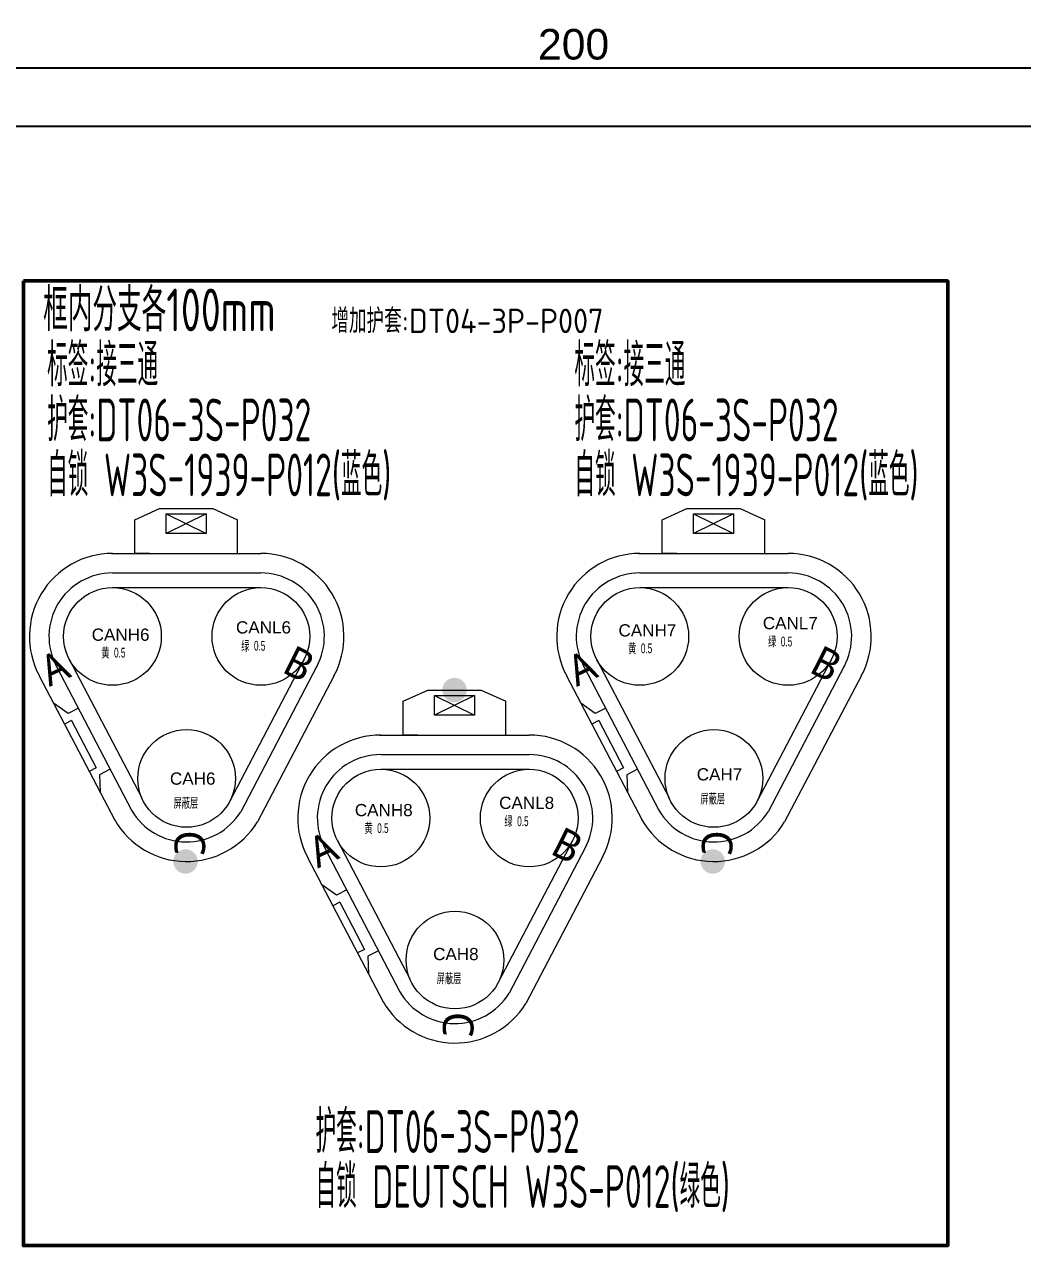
# Model space of a CAD drawing. Header units: millimetres. Extents: x 62 to 1873, y 998 to 1938.
# Drawn here: x 1112.7 to 1194.4, y 1219.7 to 1319.7 of the extents above; entities that cross this region are included whole.
import ezdxf

# ---------------------------------------------------------------- set-up
doc = ezdxf.new("R2010")
doc.units = ezdxf.units.MM
for name, color, linetype, lineweight in [('1轮廓实线层', 7, 'Continuous', 50), ('AM60', 3, 'Continuous', 25), ('护套层', 3, 'Continuous', 0)]:
    doc.layers.add(name, color=color, linetype=linetype, lineweight=lineweight)
doc.layers.add('孔名层', color=1, linetype='Continuous')
doc.layers.add('线色线径', color=1, linetype='Continuous')
doc.styles.add('ISO Proportional', font='isocp.shx', dxfattribs={"bigfont": 'gbcbig.shx'})
doc.styles.get("Standard").update_dxf_attribs({"font": 'arial.ttf'})
doc.styles.add('TH_GBDIM', font='gbenor.shx', dxfattribs={"width": 0.8, "bigfont": 'gbcbig.shx'})
doc.styles.add('孔名字体', font='', dxfattribs={"height": 5, "bigfont": 'gbcbig.shx'})
doc.styles.add('技术要求及剖视用', font='gbenor.shx', dxfattribs={"width": 0.7, "bigfont": 'gbcbig.shx'})
doc.styles.get('孔名字体').set_extended_font_data('Microsoft YaHei')
doc.dimstyles.new('ISO-25', dxfattribs={"dimtxt": 2.5, "dimasz": 2.5, "dimexe": 1.25, "dimexo": 0.625, "dimtad": 1, "dimtxsty": 'Standard', "dimcen": 2.5, "dimadec": 0, "dimazin": 0, "dimtfac": 1, "dimtmove": 0, "dimatfit": 3, "dimfxl": 1, "dimarcsym": 0})

# ---------------------------------------------------------------- blocks, each defined once
blk = doc.blocks.new('DT06-3S-P032-Out21521105156')
for p, q in [((-29.33, -14.82), (-27.31, -13.9)), ((-27.31, -13.9), (-22.94, -13.9)), ((-22.94, -13.9), (-20.92, -14.82)), ((-29.33, -17.58), (-29.33, -14.82)), ((-23.49, -14.35), (-26.76, -15.95)), ((-26.76, -14.35), (-23.49, -15.95)), ((-20.92, -17.58), (-20.92, -14.82)), ((-31.24, -17.58), (-19.01, -17.58)), ((-28.12, -17.58), (-29.33, -17.58)), ((-22.13, -17.58), (-20.92, -17.58)), ((-31.16, -19.18), (-19.01, -19.18)), ((-31.16, -20.38), (-19, -20.38)), ((-35.74, -26.85), (-29.59, -38.61)), ((-34.71, -26.23), (-28.76, -37.59)), ((-15.47, -26.24), (-21.54, -37.86)), ((-14.43, -26.82), (-20.66, -38.73)), ((-37.15, -27.61), (-30.97, -39.42)), ((-13.02, -27.58), (-19.3, -39.57)), ((-34.8, -30.7), (-35.98, -29.85)), ((-33.95, -30.26), (-34.8, -30.7)), ((-34.51, -31.26), (-35.08, -31.56)), ((-34.51, -31.26), (-32.5, -35.14)), ((-32.5, -35.14), (-33.06, -35.43)), ((-31.35, -35.26), (-32.21, -35.7)), ((-32.21, -35.7), (-32.17, -37.13))]:
    blk.add_line(p, q)
blk.add_lwpolyline([(-26.76, -14.35), (-23.49, -14.35), (-23.49, -15.95), (-26.76, -15.95)], close=True)
for centre in [(-31.16, -24.38), (-19.01, -24.38), (-25.09, -36.01)]:
    blk.add_circle(centre, 4)
for centre, radius, start, end in [((-31.16, -24.38), 6.8, 90, 208.4025), ((-19.01, -24.38), 6.8, 331.5975, 90), ((-31.16, -24.38), 5.2, 90, 208.4025), ((-19.01, -24.38), 5.2, 331.5975, 90), ((-25.09, -36.01), 5.2, 210, 328.4025), ((-25.09, -36.01), 6.8, 210, 328.4025)]:
    blk.add_arc(centre, radius, start, end)
at = {"layer": '孔名层', "style": '孔名字体'}
for s, rotation, p in [('A', 24.8528, (-36.33, -28.52)), ('B', 333.3512, (-17.4, -27.25)), ('C', 268.5587, (-26.04, -40.23))]:
    blk.add_text(s, height=2.5, rotation=rotation, dxfattribs=at).set_placement(p)
at = {"layer": '护套层', "style": '技术要求及剖视用', "width": 0.67}
for tag, p, flags in [('备注', (11.43, 11.35), 8), ('标号', (11.43, 7.35), 8), ('功能', (10.93, 3.35), 8), ('英文功能', (10.93, -0.65), 8), ('编号', (-0.07, -4.65), 8), ('护套号', (10.93, -4.65), 8), ('颜色', (31.93, -4.65), 9), ('厂家', (33.93, -4.65), 9), ('端子', (35.93, -4.65), 9), ('统计到BOM', (31.93, -6.65), 9), ('客户代号', (-0.07, -8.65), 8), ('配件', (10.93, -8.65), 8), ('配置', (31.93, -8.65), 9), ('编码', (33.93, -8.65), 9), ('防水栓', (35.93, -8.65), 9), ('工序', (31.93, -10.65), 9), ('工位', (33.93, -10.65), 9), ('设计软件', (38.69, -10.65), 9), ('附件', (10.93, -12.65), 8), ('视图', (31.93, -12.65), 9), ('方向', (33.93, -12.65), 9), ('盲栓', (35.93, -12.65), 9)]:
    blk.add_attdef(tag, p, '', height=3.5, dxfattribs=dict(at, flags=flags))
blk = doc.blocks.new('DT06-3S-P032-Out21521105310')
for p, q in [((-29.33, -14.82), (-27.31, -13.9)), ((-27.31, -13.9), (-22.94, -13.9)), ((-22.94, -13.9), (-20.92, -14.82)), ((-29.33, -17.58), (-29.33, -14.82)), ((-23.49, -14.35), (-26.76, -15.95)), ((-26.76, -14.35), (-23.49, -15.95)), ((-20.92, -17.58), (-20.92, -14.82)), ((-31.24, -17.58), (-19.01, -17.58)), ((-28.12, -17.58), (-29.33, -17.58)), ((-22.13, -17.58), (-20.92, -17.58)), ((-31.16, -19.18), (-19.01, -19.18)), ((-31.16, -20.38), (-19, -20.38)), ((-35.74, -26.85), (-29.59, -38.61)), ((-34.71, -26.23), (-28.76, -37.59)), ((-15.47, -26.24), (-21.54, -37.86)), ((-14.43, -26.82), (-20.66, -38.73)), ((-37.15, -27.61), (-30.97, -39.42)), ((-13.02, -27.58), (-19.3, -39.57)), ((-34.8, -30.7), (-35.98, -29.85)), ((-33.95, -30.26), (-34.8, -30.7)), ((-34.51, -31.26), (-35.08, -31.56)), ((-34.51, -31.26), (-32.5, -35.14)), ((-32.5, -35.14), (-33.06, -35.43)), ((-31.35, -35.26), (-32.21, -35.7)), ((-32.21, -35.7), (-32.17, -37.13))]:
    blk.add_line(p, q)
blk.add_lwpolyline([(-26.76, -14.35), (-23.49, -14.35), (-23.49, -15.95), (-26.76, -15.95)], close=True)
for centre in [(-31.16, -24.38), (-19.01, -24.38), (-25.09, -36.01)]:
    blk.add_circle(centre, 4)
for centre, radius, start, end in [((-31.16, -24.38), 6.8, 90, 208.4025), ((-19.01, -24.38), 6.8, 331.5975, 90), ((-31.16, -24.38), 5.2, 90, 208.4025), ((-19.01, -24.38), 5.2, 331.5975, 90), ((-25.09, -36.01), 5.2, 210, 328.4025), ((-25.09, -36.01), 6.8, 210, 328.4025)]:
    blk.add_arc(centre, radius, start, end)
at = {"layer": '孔名层', "style": '孔名字体'}
for s, rotation, p in [('A', 24.8528, (-36.33, -28.52)), ('B', 333.3512, (-17.4, -27.25)), ('C', 268.5587, (-26.04, -40.23))]:
    blk.add_text(s, height=2.5, rotation=rotation, dxfattribs=at).set_placement(p)
at = {"layer": '护套层', "style": '技术要求及剖视用', "width": 0.67}
for tag, p, flags in [('备注', (11.43, 11.35), 8), ('标号', (11.43, 7.35), 8), ('功能', (10.93, 3.35), 8), ('英文功能', (10.93, -0.65), 8), ('编号', (-0.07, -4.65), 8), ('护套号', (10.93, -4.65), 8), ('颜色', (31.93, -4.65), 9), ('厂家', (33.93, -4.65), 9), ('端子', (35.93, -4.65), 9), ('统计到BOM', (31.93, -6.65), 9), ('客户代号', (-0.07, -8.65), 8), ('配件', (10.93, -8.65), 8), ('配置', (31.93, -8.65), 9), ('编码', (33.93, -8.65), 9), ('防水栓', (35.93, -8.65), 9), ('工序', (31.93, -10.65), 9), ('工位', (33.93, -10.65), 9), ('设计软件', (38.69, -10.65), 9), ('附件', (10.93, -12.65), 8), ('视图', (31.93, -12.65), 9), ('方向', (33.93, -12.65), 9), ('盲栓', (35.93, -12.65), 9)]:
    blk.add_attdef(tag, p, '', height=3.5, dxfattribs=dict(at, flags=flags))
blk = doc.blocks.new('*D119')
at = {"color": 0, "lineweight": -2, "transparency": 16777216}
for p, q in [((1059.98, 1311.96), (1059.98, 1317.38)), ((1255.31, 1311.96), (1255.31, 1317.38)), ((1062.48, 1316.13), (1252.81, 1316.13))]:
    blk.add_line(p, q, dxfattribs=at)
at = {"color": 0, "transparency": 16777216}
for points in [[(1062.48, 1316.55), (1062.48, 1315.71), (1059.98, 1316.13)], [(1252.81, 1316.55), (1252.81, 1315.71), (1255.31, 1316.13)]]:
    blk.add_solid(points, dxfattribs=at)
at = {"layer": 'Defpoints', "color": 0, "transparency": 16777216}
for p in [(1255.31, 1316.13), (1059.98, 1311.34), (1255.31, 1311.34)]:
    blk.add_point(p, dxfattribs=at)
at = {"color": 3, "transparency": 16777216, "insert": (1157.64, 1318.03), "char_height": 2.5, "attachment_point": 5}
blk.add_mtext('200', dxfattribs=at)

msp = doc.modelspace()

# ---------------------------------------------------------------- hatches: boundary and pattern name
at = {"layer": '护套层'}
h = msp.add_hatch(color=256, dxfattribs=at)
edge = h.paths.add_edge_path()
edge.add_arc((1147.892, 1265.161), 1, 0, 360)
h = msp.add_hatch(color=256, dxfattribs=at)
edge = h.paths.add_edge_path()
edge.add_arc((1125.864, 1251.119), 1, 0, 360)
h = msp.add_hatch(color=256, dxfattribs=at)
edge = h.paths.add_edge_path()
edge.add_arc((1169.035, 1251.119), 1, 0, 360)

# ---------------------------------------------------------------- linework, layer by layer
msp.add_line((485.301, 1311.338), (1452.792, 1311.338))
at = {"layer": '1轮廓实线层', "color": 2}
msp.add_lwpolyline([(1112.595, 1298.668), (1188.276, 1298.668), (1188.276, 1219.664), (1112.595, 1219.664)], close=True, dxfattribs=at)

# ---------------------------------------------------------------- block references
at = {"layer": '护套层'}
ref = msp.add_blockref('DT06-3S-P032-Out21521105156', (1151.047, 1293.928), dxfattribs=at)
ref.add_attrib('功能', '标签:接三通', (1114.538, 1290.031), dxfattribs={"height": 3.5, "style": '技术要求及剖视用', "width": 0.67})
ref.add_attrib('护套号', '护套:DT06-3S-P032', (1114.538, 1285.531), dxfattribs={"height": 3.5, "style": '技术要求及剖视用', "width": 0.67})
ref.add_attrib('附件', '自锁 W3S-1939-P012(蓝色)', (1114.538, 1281.031), dxfattribs={"height": 3.5, "style": '技术要求及剖视用', "width": 0.67})
ref = msp.add_blockref('DT06-3S-P032-Out21521105156', (1194.218, 1293.928), dxfattribs=at)
ref.add_attrib('功能', '标签:接三通', (1157.71, 1290.03), dxfattribs={"height": 3.5, "style": '技术要求及剖视用', "width": 0.67})
ref.add_attrib('护套号', '护套:DT06-3S-P032', (1157.71, 1285.53), dxfattribs={"height": 3.5, "style": '技术要求及剖视用', "width": 0.67})
ref.add_attrib('附件', '自锁 W3S-1939-P012(蓝色)', (1157.71, 1281.03), dxfattribs={"height": 3.5, "style": '技术要求及剖视用', "width": 0.67})
ref = msp.add_blockref('DT06-3S-P032-Out21521105310', (1173.017, 1279.058), dxfattribs=at)
ref.add_attrib('护套号', '护套:DT06-3S-P032', (1136.509, 1227.248), dxfattribs={"height": 3.5, "style": '技术要求及剖视用', "width": 0.67})
ref.add_attrib('附件', '自锁 DEUTSCH W3S-P012(绿色)', (1136.509, 1222.748), dxfattribs={"height": 3.5, "style": '技术要求及剖视用', "width": 0.67})

# ---------------------------------------------------------------- texts
at = {"color": 4, "style": 'TH_GBDIM', "width": 0.8}
msp.add_text('框内分支各100mm', height=3.5, dxfattribs=at).set_placement((1114.212, 1294.54))
at = {"layer": 'AM60', "color": 6, "style": 'ISO Proportional'}
msp.add_text('增加护套:DT04-3P-P007', height=2, dxfattribs=at).set_placement((1137.808, 1294.39))
at = {"layer": 'AM60', "lineweight": 5}
for s, p in [('CANL7', (1173.132, 1270.143)), ('CANH6', (1118.183, 1269.196)), ('CANL6', (1129.999, 1269.792)), ('CANH7', (1161.316, 1269.547)), ('CANL8', (1151.546, 1255.424)), ('CANH8', (1139.73, 1254.829))]:
    msp.add_text(s, height=1, dxfattribs=at).set_placement(p)
at = {"layer": 'AM60', "lineweight": 5, "char_height": 1, "width": 2.90576, "attachment_point": 1}
for s, insert in [('CAH6', (1124.592, 1258.408)), ('CAH7', (1167.725, 1258.758)), ('CAH8', (1146.138, 1244.04))]:
    msp.add_mtext(s, dxfattribs=dict(at, insert=insert))
at = {"layer": '线色线径', "lineweight": 5, "width": 0.6}
for s, p in [('绿  0.5', (1130.429, 1268.384)), ('绿  0.5', (1173.562, 1268.734)), ('黄  0.5', (1118.97, 1267.821)), ('黄  0.5', (1162.103, 1268.172)), ('屏蔽层', (1124.888, 1255.52)), ('屏蔽层', (1168.021, 1255.871)), ('黄  0.5', (1140.516, 1253.453)), ('绿  0.5', (1151.976, 1254.016)), ('屏蔽层', (1146.434, 1241.152))]:
    msp.add_text(s, height=0.8, dxfattribs=at).set_placement(p)

# ---------------------------------------------------------------- dimensions: what is measured, and where the dimension line sits
at = {"color": 1}
dim = msp.add_linear_dim(base=(1255.306, 1316.131), p1=(1059.975, 1311.338), p2=(1255.306, 1311.338), text='200', dimstyle='ISO-25', override={"dimclrt": 3}, dxfattribs=at)
dim.commit()
dim.dimension.update_dxf_attribs({"geometry": '*D119', "text_midpoint": (1157.64, 1318.032)})

doc.saveas('drawing.dxf')
